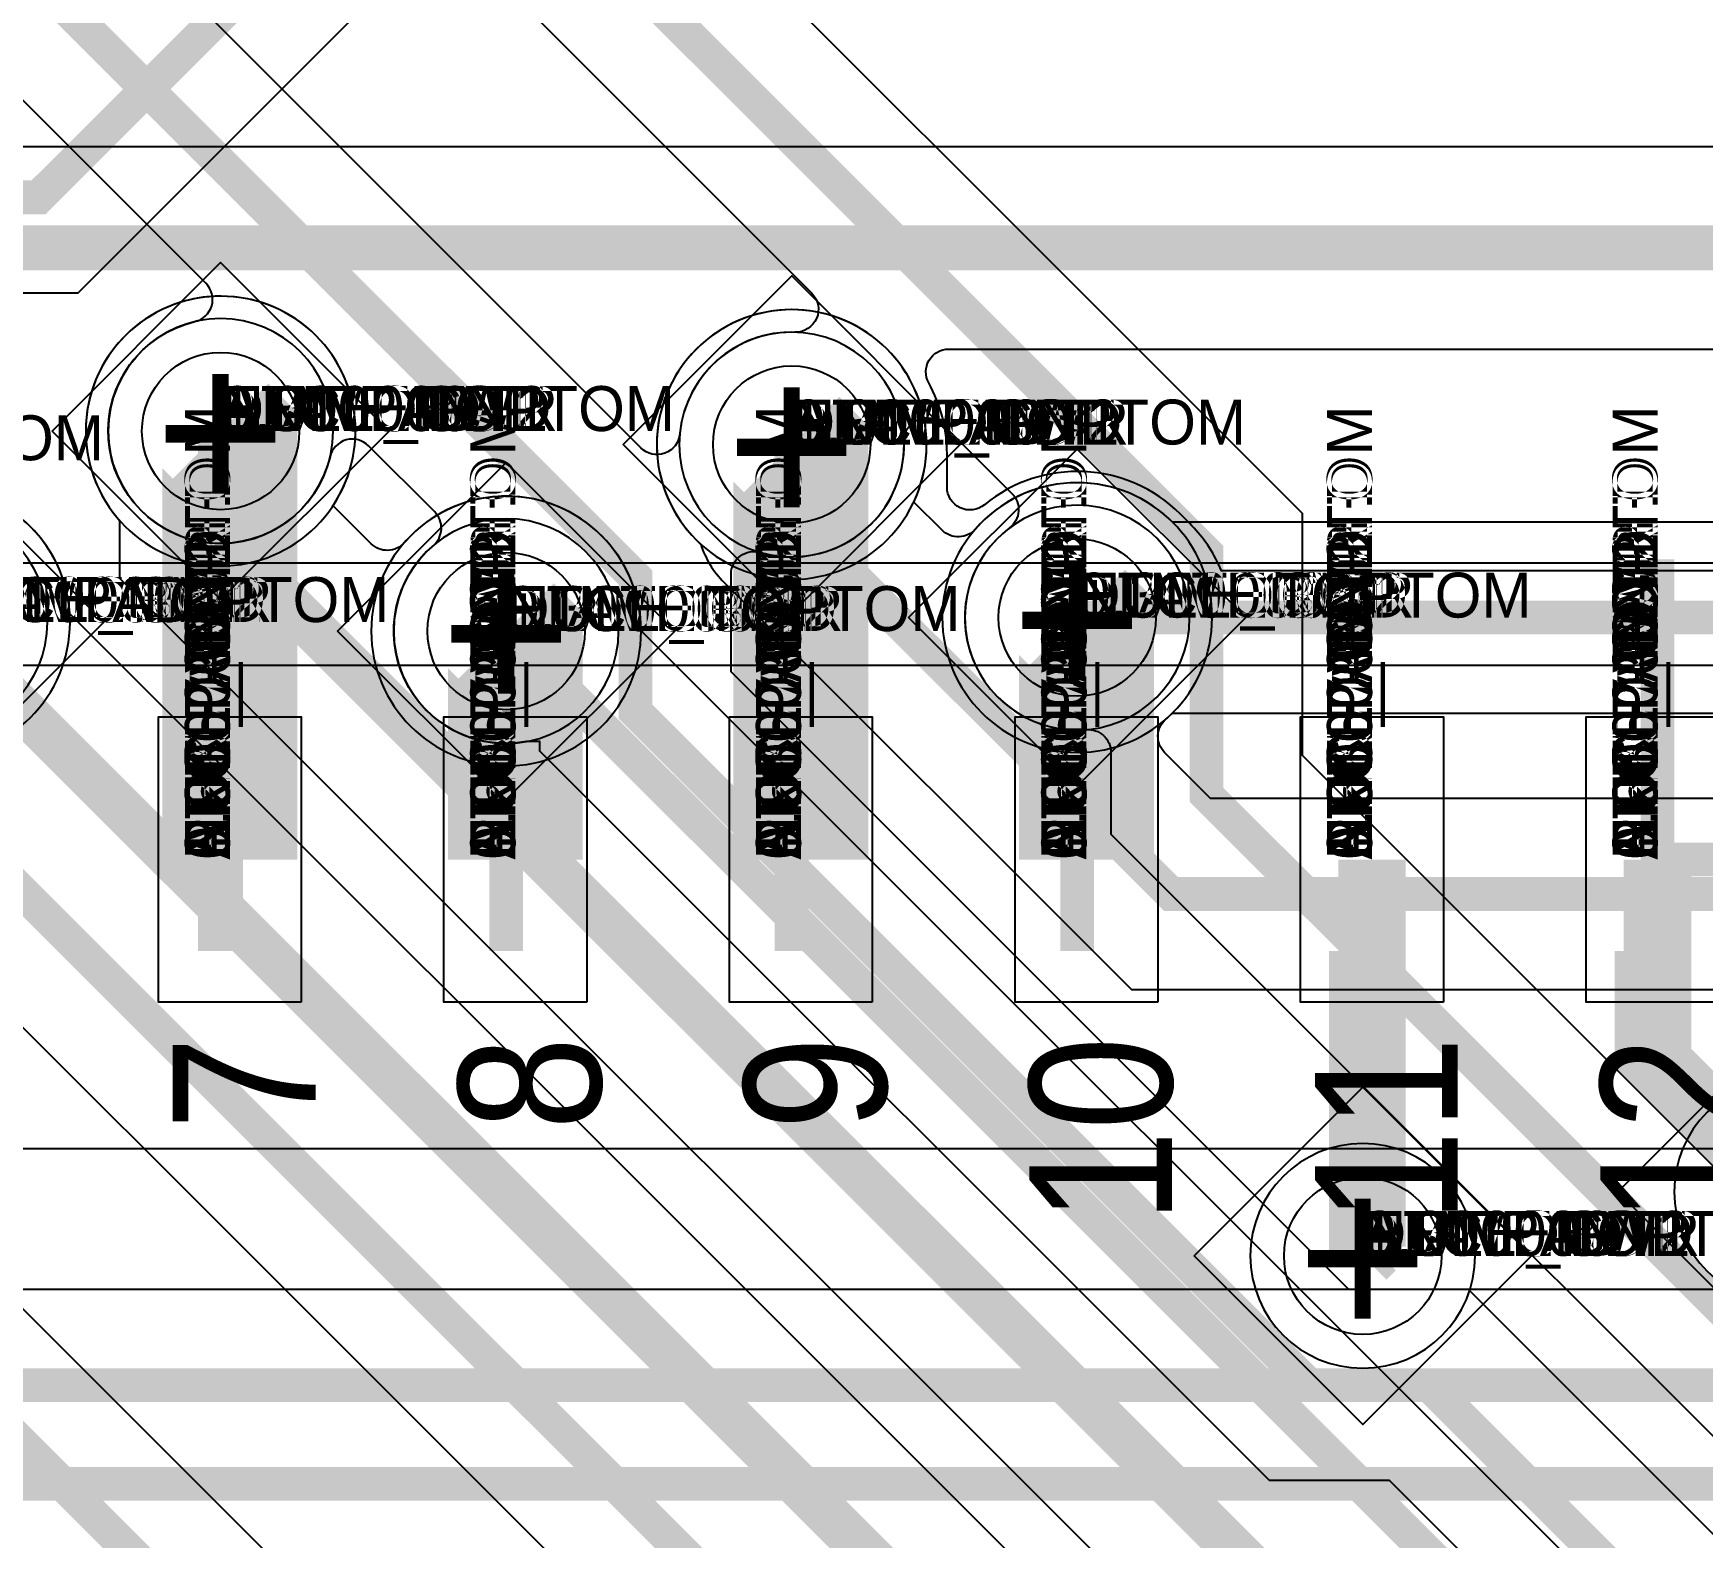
# Model space of a CAD drawing. Extents: x 0 to 323, y 0 to 320.
# Drawn here: x 38.65 to 46.08, y 56.61 to 63.3 of the extents above; entities that cross this region are included whole.
import ezdxf
from ezdxf.enums import TextEntityAlignment as Align

# ---------------------------------------------------------------- set-up
doc = ezdxf.new("R2010")
doc.units = 0
doc.header["$MEASUREMENT"] = 0
doc.layers.get('0').update_dxf_attribs({"linetype": 'CONTINUOUS'})
for name, color, linetype in [('CDN_FIGURES', 7, 'CONTINUOUS'), ('ETCH_BOTTOM', 7, 'CONTINUOUS'), ('ETCH_GND', 3, 'CONTINUOUS'), ('ETCH_INT1', 4, 'CONTINUOUS'), ('ETCH_INT2', 5, 'CONTINUOUS'), ('ETCH_PWR', 6, 'CONTINUOUS'), ('ETCH_TOP', 2, 'CONTINUOUS'), ('MANUFACTURING_NCLEGEND-1-6', 8, 'CONTINUOUS'), ('PACKAGE_GEOMETRY_ASSEMBLY_TOP', 11, 'CONTINUOUS'), ('PACKAGE_GEOMETRY_PIN_NUMBER', 9, 'CONTINUOUS')]:
    doc.layers.add(name, color=color, linetype=linetype)

# ---------------------------------------------------------------- blocks, each defined once
blk = doc.blocks.new('PAD_INFO')
for tag in ['SHAPE_TYPE', 'PAD_HEIGHT', 'PAD_LAYER', 'PAD_TYPE', 'PAD_WIDTH']:
    blk.add_attdef(tag, (0, 0), '', height=0.2)
at = {"flags": 2}
blk.add_attdef('CDN_TYPE', (0, 0), '', height=0.2, dxfattribs=at)
blk = doc.blocks.new('DRILL_INFO')
at = {"flags": 2}
blk.add_attdef('CDN_TYPE', (0, 0), '', height=0.2, dxfattribs=at)
for tag in ['FSHAPE', 'FCHAR', 'DRILL_HEIGHT', 'DIAMETER', 'PLATED', 'DRILL_WIDTH']:
    blk.add_attdef(tag, (0, 0), '', height=0.2)
blk = doc.blocks.new('VIA0700X0300')
at = {"layer": 'ETCH_BOTTOM'}
blk.add_circle((0, 0), 0.35, dxfattribs=at)
at = {"layer": 'ETCH_GND'}
blk.add_circle((0, 0), 0.35, dxfattribs=at)
at = {"layer": 'ETCH_INT1'}
blk.add_circle((0, 0), 0.35, dxfattribs=at)
at = {"layer": 'ETCH_INT2'}
blk.add_circle((0, 0), 0.35, dxfattribs=at)
at = {"layer": 'ETCH_PWR'}
blk.add_circle((0, 0), 0.35, dxfattribs=at)
at = {"layer": 'ETCH_TOP'}
blk.add_circle((0, 0), 0.35, dxfattribs=at)
ref = blk.add_blockref('PAD_INFO', (0, 0))
ref.add_attrib('PAD_LAYER', 'ETCH_TOP', (0, 0), dxfattribs={"height": 0.2})
ref.add_attrib('SHAPE_TYPE', 'NULL', (0, 0), dxfattribs={"height": 0.2})
ref.add_attrib('PAD_TYPE', 'ANTIPAD', (0, 0), dxfattribs={"height": 0.2})
ref.add_attrib('PAD_WIDTH', '0.000000', (0, 0), dxfattribs={"height": 0.2})
ref.add_attrib('PAD_HEIGHT', '0.000000', (0, 0), dxfattribs={"height": 0.2})
ref = blk.add_blockref('PAD_INFO', (0, 0))
ref.add_attrib('PAD_LAYER', 'ETCH_GND', (0, 0), dxfattribs={"height": 0.2})
ref.add_attrib('SHAPE_TYPE', 'NULL', (0, 0), dxfattribs={"height": 0.2})
ref.add_attrib('PAD_TYPE', 'ANTIPAD', (0, 0), dxfattribs={"height": 0.2})
ref.add_attrib('PAD_WIDTH', '0.000000', (0, 0), dxfattribs={"height": 0.2})
ref.add_attrib('PAD_HEIGHT', '0.000000', (0, 0), dxfattribs={"height": 0.2})
ref = blk.add_blockref('PAD_INFO', (0, 0))
ref.add_attrib('PAD_LAYER', 'ETCH_INT1', (0, 0), dxfattribs={"height": 0.2})
ref.add_attrib('SHAPE_TYPE', 'NULL', (0, 0), dxfattribs={"height": 0.2})
ref.add_attrib('PAD_TYPE', 'ANTIPAD', (0, 0), dxfattribs={"height": 0.2})
ref.add_attrib('PAD_WIDTH', '0.000000', (0, 0), dxfattribs={"height": 0.2})
ref.add_attrib('PAD_HEIGHT', '0.000000', (0, 0), dxfattribs={"height": 0.2})
ref = blk.add_blockref('PAD_INFO', (0, 0))
ref.add_attrib('PAD_LAYER', 'ETCH_INT2', (0, 0), dxfattribs={"height": 0.2})
ref.add_attrib('SHAPE_TYPE', 'NULL', (0, 0), dxfattribs={"height": 0.2})
ref.add_attrib('PAD_TYPE', 'ANTIPAD', (0, 0), dxfattribs={"height": 0.2})
ref.add_attrib('PAD_WIDTH', '0.000000', (0, 0), dxfattribs={"height": 0.2})
ref.add_attrib('PAD_HEIGHT', '0.000000', (0, 0), dxfattribs={"height": 0.2})
ref = blk.add_blockref('PAD_INFO', (0, 0))
ref.add_attrib('PAD_LAYER', 'ETCH_PWR', (0, 0), dxfattribs={"height": 0.2})
ref.add_attrib('SHAPE_TYPE', 'NULL', (0, 0), dxfattribs={"height": 0.2})
ref.add_attrib('PAD_TYPE', 'ANTIPAD', (0, 0), dxfattribs={"height": 0.2})
ref.add_attrib('PAD_WIDTH', '0.000000', (0, 0), dxfattribs={"height": 0.2})
ref.add_attrib('PAD_HEIGHT', '0.000000', (0, 0), dxfattribs={"height": 0.2})
ref = blk.add_blockref('PAD_INFO', (0, 0))
ref.add_attrib('PAD_LAYER', 'ETCH_BOTTOM', (0, 0), dxfattribs={"height": 0.2})
ref.add_attrib('SHAPE_TYPE', 'NULL', (0, 0), dxfattribs={"height": 0.2})
ref.add_attrib('PAD_TYPE', 'ANTIPAD', (0, 0), dxfattribs={"height": 0.2})
ref.add_attrib('PAD_WIDTH', '0.000000', (0, 0), dxfattribs={"height": 0.2})
ref.add_attrib('PAD_HEIGHT', '0.000000', (0, 0), dxfattribs={"height": 0.2})
ref = blk.add_blockref('PAD_INFO', (0, 0))
ref.add_attrib('PAD_LAYER', 'ETCH_TOP', (0, 0), dxfattribs={"height": 0.2})
ref.add_attrib('SHAPE_TYPE', 'NULL', (0, 0), dxfattribs={"height": 0.2})
ref.add_attrib('PAD_TYPE', 'THERMAL', (0, 0), dxfattribs={"height": 0.2})
ref.add_attrib('PAD_WIDTH', '0.000000', (0, 0), dxfattribs={"height": 0.2})
ref.add_attrib('PAD_HEIGHT', '0.000000', (0, 0), dxfattribs={"height": 0.2})
ref = blk.add_blockref('PAD_INFO', (0, 0))
ref.add_attrib('PAD_LAYER', 'ETCH_GND', (0, 0), dxfattribs={"height": 0.2})
ref.add_attrib('SHAPE_TYPE', 'NULL', (0, 0), dxfattribs={"height": 0.2})
ref.add_attrib('PAD_TYPE', 'THERMAL', (0, 0), dxfattribs={"height": 0.2})
ref.add_attrib('PAD_WIDTH', '0.000000', (0, 0), dxfattribs={"height": 0.2})
ref.add_attrib('PAD_HEIGHT', '0.000000', (0, 0), dxfattribs={"height": 0.2})
ref = blk.add_blockref('PAD_INFO', (0, 0))
ref.add_attrib('PAD_LAYER', 'ETCH_INT1', (0, 0), dxfattribs={"height": 0.2})
ref.add_attrib('SHAPE_TYPE', 'NULL', (0, 0), dxfattribs={"height": 0.2})
ref.add_attrib('PAD_TYPE', 'THERMAL', (0, 0), dxfattribs={"height": 0.2})
ref.add_attrib('PAD_WIDTH', '0.000000', (0, 0), dxfattribs={"height": 0.2})
ref.add_attrib('PAD_HEIGHT', '0.000000', (0, 0), dxfattribs={"height": 0.2})
ref = blk.add_blockref('PAD_INFO', (0, 0))
ref.add_attrib('PAD_LAYER', 'ETCH_INT2', (0, 0), dxfattribs={"height": 0.2})
ref.add_attrib('SHAPE_TYPE', 'NULL', (0, 0), dxfattribs={"height": 0.2})
ref.add_attrib('PAD_TYPE', 'THERMAL', (0, 0), dxfattribs={"height": 0.2})
ref.add_attrib('PAD_WIDTH', '0.000000', (0, 0), dxfattribs={"height": 0.2})
ref.add_attrib('PAD_HEIGHT', '0.000000', (0, 0), dxfattribs={"height": 0.2})
ref = blk.add_blockref('PAD_INFO', (0, 0))
ref.add_attrib('PAD_LAYER', 'ETCH_PWR', (0, 0), dxfattribs={"height": 0.2})
ref.add_attrib('SHAPE_TYPE', 'NULL', (0, 0), dxfattribs={"height": 0.2})
ref.add_attrib('PAD_TYPE', 'THERMAL', (0, 0), dxfattribs={"height": 0.2})
ref.add_attrib('PAD_WIDTH', '0.000000', (0, 0), dxfattribs={"height": 0.2})
ref.add_attrib('PAD_HEIGHT', '0.000000', (0, 0), dxfattribs={"height": 0.2})
ref = blk.add_blockref('PAD_INFO', (0, 0))
ref.add_attrib('PAD_LAYER', 'ETCH_BOTTOM', (0, 0), dxfattribs={"height": 0.2})
ref.add_attrib('SHAPE_TYPE', 'NULL', (0, 0), dxfattribs={"height": 0.2})
ref.add_attrib('PAD_TYPE', 'THERMAL', (0, 0), dxfattribs={"height": 0.2})
ref.add_attrib('PAD_WIDTH', '0.000000', (0, 0), dxfattribs={"height": 0.2})
ref.add_attrib('PAD_HEIGHT', '0.000000', (0, 0), dxfattribs={"height": 0.2})
ref = blk.add_blockref('PAD_INFO', (0, 0))
ref.add_attrib('PAD_LAYER', 'ETCH_TOP', (0, 0), dxfattribs={"height": 0.2})
ref.add_attrib('SHAPE_TYPE', 'CIRCLE', (0, 0), dxfattribs={"height": 0.2})
ref.add_attrib('PAD_TYPE', 'REGULAR', (0, 0), dxfattribs={"height": 0.2})
ref.add_attrib('PAD_WIDTH', '0.700000', (0, 0), dxfattribs={"height": 0.2})
ref.add_attrib('PAD_HEIGHT', '0.700000', (0, 0), dxfattribs={"height": 0.2})
ref = blk.add_blockref('PAD_INFO', (0, 0))
ref.add_attrib('PAD_LAYER', 'ETCH_GND', (0, 0), dxfattribs={"height": 0.2})
ref.add_attrib('SHAPE_TYPE', 'CIRCLE', (0, 0), dxfattribs={"height": 0.2})
ref.add_attrib('PAD_TYPE', 'REGULAR', (0, 0), dxfattribs={"height": 0.2})
ref.add_attrib('PAD_WIDTH', '0.700000', (0, 0), dxfattribs={"height": 0.2})
ref.add_attrib('PAD_HEIGHT', '0.700000', (0, 0), dxfattribs={"height": 0.2})
ref = blk.add_blockref('PAD_INFO', (0, 0))
ref.add_attrib('PAD_LAYER', 'ETCH_INT1', (0, 0), dxfattribs={"height": 0.2})
ref.add_attrib('SHAPE_TYPE', 'CIRCLE', (0, 0), dxfattribs={"height": 0.2})
ref.add_attrib('PAD_TYPE', 'REGULAR', (0, 0), dxfattribs={"height": 0.2})
ref.add_attrib('PAD_WIDTH', '0.700000', (0, 0), dxfattribs={"height": 0.2})
ref.add_attrib('PAD_HEIGHT', '0.700000', (0, 0), dxfattribs={"height": 0.2})
ref = blk.add_blockref('PAD_INFO', (0, 0))
ref.add_attrib('PAD_LAYER', 'ETCH_INT2', (0, 0), dxfattribs={"height": 0.2})
ref.add_attrib('SHAPE_TYPE', 'CIRCLE', (0, 0), dxfattribs={"height": 0.2})
ref.add_attrib('PAD_TYPE', 'REGULAR', (0, 0), dxfattribs={"height": 0.2})
ref.add_attrib('PAD_WIDTH', '0.700000', (0, 0), dxfattribs={"height": 0.2})
ref.add_attrib('PAD_HEIGHT', '0.700000', (0, 0), dxfattribs={"height": 0.2})
ref = blk.add_blockref('PAD_INFO', (0, 0))
ref.add_attrib('PAD_LAYER', 'ETCH_PWR', (0, 0), dxfattribs={"height": 0.2})
ref.add_attrib('SHAPE_TYPE', 'CIRCLE', (0, 0), dxfattribs={"height": 0.2})
ref.add_attrib('PAD_TYPE', 'REGULAR', (0, 0), dxfattribs={"height": 0.2})
ref.add_attrib('PAD_WIDTH', '0.700000', (0, 0), dxfattribs={"height": 0.2})
ref.add_attrib('PAD_HEIGHT', '0.700000', (0, 0), dxfattribs={"height": 0.2})
ref = blk.add_blockref('PAD_INFO', (0, 0))
ref.add_attrib('PAD_LAYER', 'ETCH_BOTTOM', (0, 0), dxfattribs={"height": 0.2})
ref.add_attrib('SHAPE_TYPE', 'CIRCLE', (0, 0), dxfattribs={"height": 0.2})
ref.add_attrib('PAD_TYPE', 'REGULAR', (0, 0), dxfattribs={"height": 0.2})
ref.add_attrib('PAD_WIDTH', '0.700000', (0, 0), dxfattribs={"height": 0.2})
ref.add_attrib('PAD_HEIGHT', '0.700000', (0, 0), dxfattribs={"height": 0.2})
ref = blk.add_blockref('DRILL_INFO', (0, 0))
ref.add_attrib('DIAMETER', '0.300000', (0, 0), dxfattribs={"height": 0.2})
ref.add_attrib('PLATED', 'PLATED', (0, 0), dxfattribs={"height": 0.2})
ref.add_attrib('FSHAPE', 'DIAMOND', (0, 0), dxfattribs={"height": 0.2})
ref.add_attrib('FCHAR', '+', (0, 0), dxfattribs={"height": 0.2})
ref.add_attrib('DRILL_WIDTH', '1.500000', (0, 0), dxfattribs={"height": 0.2})
ref.add_attrib('DRILL_HEIGHT', '1.500000', (0, 0), dxfattribs={"height": 0.2})
for tag in ['CDN_TYPE', 'PIN']:
    blk.add_attdef(tag, (0, 0), '', height=0.2)
at = {"flags": 2}
for tag in ['PSTKNAME', 'BBV']:
    blk.add_attdef(tag, (0, 0), '', height=0.2, dxfattribs=at)
blk = doc.blocks.new('FIGURE_DIAMOND')
at = {"layer": 'CDN_FIGURES'}
blk.add_lwpolyline([(-0.5, 0), (0, 0.5), (0.5, 0), (0, -0.5)], close=True, dxfattribs=at)
blk = doc.blocks.new('SMD50_25')
at = {"layer": 'ETCH_TOP'}
blk.add_lwpolyline([(-0.635, -0.3175), (-0.635, 0.3175), (0.635, 0.3175), (0.635, -0.3175)], close=True, dxfattribs=at)
ref = blk.add_blockref('PAD_INFO', (0, 0))
ref.add_attrib('PAD_LAYER', 'ETCH_TOP', (0, 0), dxfattribs={"height": 0.2})
ref.add_attrib('SHAPE_TYPE', 'NULL', (0, 0), dxfattribs={"height": 0.2})
ref.add_attrib('PAD_TYPE', 'ANTIPAD', (0, 0), dxfattribs={"height": 0.2})
ref.add_attrib('PAD_WIDTH', '0.000000', (0, 0), dxfattribs={"height": 0.2})
ref.add_attrib('PAD_HEIGHT', '0.000000', (0, 0), dxfattribs={"height": 0.2})
ref = blk.add_blockref('PAD_INFO', (0, 0))
ref.add_attrib('PAD_LAYER', 'ETCH_GND', (0, 0), dxfattribs={"height": 0.2})
ref.add_attrib('SHAPE_TYPE', 'NULL', (0, 0), dxfattribs={"height": 0.2})
ref.add_attrib('PAD_TYPE', 'ANTIPAD', (0, 0), dxfattribs={"height": 0.2})
ref.add_attrib('PAD_WIDTH', '0.000000', (0, 0), dxfattribs={"height": 0.2})
ref.add_attrib('PAD_HEIGHT', '0.000000', (0, 0), dxfattribs={"height": 0.2})
ref = blk.add_blockref('PAD_INFO', (0, 0))
ref.add_attrib('PAD_LAYER', 'ETCH_INT1', (0, 0), dxfattribs={"height": 0.2})
ref.add_attrib('SHAPE_TYPE', 'NULL', (0, 0), dxfattribs={"height": 0.2})
ref.add_attrib('PAD_TYPE', 'ANTIPAD', (0, 0), dxfattribs={"height": 0.2})
ref.add_attrib('PAD_WIDTH', '0.000000', (0, 0), dxfattribs={"height": 0.2})
ref.add_attrib('PAD_HEIGHT', '0.000000', (0, 0), dxfattribs={"height": 0.2})
ref = blk.add_blockref('PAD_INFO', (0, 0))
ref.add_attrib('PAD_LAYER', 'ETCH_INT2', (0, 0), dxfattribs={"height": 0.2})
ref.add_attrib('SHAPE_TYPE', 'NULL', (0, 0), dxfattribs={"height": 0.2})
ref.add_attrib('PAD_TYPE', 'ANTIPAD', (0, 0), dxfattribs={"height": 0.2})
ref.add_attrib('PAD_WIDTH', '0.000000', (0, 0), dxfattribs={"height": 0.2})
ref.add_attrib('PAD_HEIGHT', '0.000000', (0, 0), dxfattribs={"height": 0.2})
ref = blk.add_blockref('PAD_INFO', (0, 0))
ref.add_attrib('PAD_LAYER', 'ETCH_PWR', (0, 0), dxfattribs={"height": 0.2})
ref.add_attrib('SHAPE_TYPE', 'NULL', (0, 0), dxfattribs={"height": 0.2})
ref.add_attrib('PAD_TYPE', 'ANTIPAD', (0, 0), dxfattribs={"height": 0.2})
ref.add_attrib('PAD_WIDTH', '0.000000', (0, 0), dxfattribs={"height": 0.2})
ref.add_attrib('PAD_HEIGHT', '0.000000', (0, 0), dxfattribs={"height": 0.2})
ref = blk.add_blockref('PAD_INFO', (0, 0))
ref.add_attrib('PAD_LAYER', 'ETCH_BOTTOM', (0, 0), dxfattribs={"height": 0.2})
ref.add_attrib('SHAPE_TYPE', 'NULL', (0, 0), dxfattribs={"height": 0.2})
ref.add_attrib('PAD_TYPE', 'ANTIPAD', (0, 0), dxfattribs={"height": 0.2})
ref.add_attrib('PAD_WIDTH', '0.000000', (0, 0), dxfattribs={"height": 0.2})
ref.add_attrib('PAD_HEIGHT', '0.000000', (0, 0), dxfattribs={"height": 0.2})
ref = blk.add_blockref('PAD_INFO', (0, 0))
ref.add_attrib('PAD_LAYER', 'ETCH_TOP', (0, 0), dxfattribs={"height": 0.2})
ref.add_attrib('SHAPE_TYPE', 'NULL', (0, 0), dxfattribs={"height": 0.2})
ref.add_attrib('PAD_TYPE', 'THERMAL', (0, 0), dxfattribs={"height": 0.2})
ref.add_attrib('PAD_WIDTH', '0.000000', (0, 0), dxfattribs={"height": 0.2})
ref.add_attrib('PAD_HEIGHT', '0.000000', (0, 0), dxfattribs={"height": 0.2})
ref = blk.add_blockref('PAD_INFO', (0, 0))
ref.add_attrib('PAD_LAYER', 'ETCH_GND', (0, 0), dxfattribs={"height": 0.2})
ref.add_attrib('SHAPE_TYPE', 'NULL', (0, 0), dxfattribs={"height": 0.2})
ref.add_attrib('PAD_TYPE', 'THERMAL', (0, 0), dxfattribs={"height": 0.2})
ref.add_attrib('PAD_WIDTH', '0.000000', (0, 0), dxfattribs={"height": 0.2})
ref.add_attrib('PAD_HEIGHT', '0.000000', (0, 0), dxfattribs={"height": 0.2})
ref = blk.add_blockref('PAD_INFO', (0, 0))
ref.add_attrib('PAD_LAYER', 'ETCH_INT1', (0, 0), dxfattribs={"height": 0.2})
ref.add_attrib('SHAPE_TYPE', 'NULL', (0, 0), dxfattribs={"height": 0.2})
ref.add_attrib('PAD_TYPE', 'THERMAL', (0, 0), dxfattribs={"height": 0.2})
ref.add_attrib('PAD_WIDTH', '0.000000', (0, 0), dxfattribs={"height": 0.2})
ref.add_attrib('PAD_HEIGHT', '0.000000', (0, 0), dxfattribs={"height": 0.2})
ref = blk.add_blockref('PAD_INFO', (0, 0))
ref.add_attrib('PAD_LAYER', 'ETCH_INT2', (0, 0), dxfattribs={"height": 0.2})
ref.add_attrib('SHAPE_TYPE', 'NULL', (0, 0), dxfattribs={"height": 0.2})
ref.add_attrib('PAD_TYPE', 'THERMAL', (0, 0), dxfattribs={"height": 0.2})
ref.add_attrib('PAD_WIDTH', '0.000000', (0, 0), dxfattribs={"height": 0.2})
ref.add_attrib('PAD_HEIGHT', '0.000000', (0, 0), dxfattribs={"height": 0.2})
ref = blk.add_blockref('PAD_INFO', (0, 0))
ref.add_attrib('PAD_LAYER', 'ETCH_PWR', (0, 0), dxfattribs={"height": 0.2})
ref.add_attrib('SHAPE_TYPE', 'NULL', (0, 0), dxfattribs={"height": 0.2})
ref.add_attrib('PAD_TYPE', 'THERMAL', (0, 0), dxfattribs={"height": 0.2})
ref.add_attrib('PAD_WIDTH', '0.000000', (0, 0), dxfattribs={"height": 0.2})
ref.add_attrib('PAD_HEIGHT', '0.000000', (0, 0), dxfattribs={"height": 0.2})
ref = blk.add_blockref('PAD_INFO', (0, 0))
ref.add_attrib('PAD_LAYER', 'ETCH_BOTTOM', (0, 0), dxfattribs={"height": 0.2})
ref.add_attrib('SHAPE_TYPE', 'NULL', (0, 0), dxfattribs={"height": 0.2})
ref.add_attrib('PAD_TYPE', 'THERMAL', (0, 0), dxfattribs={"height": 0.2})
ref.add_attrib('PAD_WIDTH', '0.000000', (0, 0), dxfattribs={"height": 0.2})
ref.add_attrib('PAD_HEIGHT', '0.000000', (0, 0), dxfattribs={"height": 0.2})
ref = blk.add_blockref('PAD_INFO', (0, 0))
ref.add_attrib('PAD_LAYER', 'ETCH_TOP', (0, 0), dxfattribs={"height": 0.2})
ref.add_attrib('SHAPE_TYPE', 'RECTANGLE', (0, 0), dxfattribs={"height": 0.2})
ref.add_attrib('PAD_TYPE', 'REGULAR', (0, 0), dxfattribs={"height": 0.2})
ref.add_attrib('PAD_WIDTH', '1.270000', (0, 0), dxfattribs={"height": 0.2})
ref.add_attrib('PAD_HEIGHT', '0.635000', (0, 0), dxfattribs={"height": 0.2})
ref = blk.add_blockref('PAD_INFO', (0, 0))
ref.add_attrib('PAD_LAYER', 'ETCH_GND', (0, 0), dxfattribs={"height": 0.2})
ref.add_attrib('SHAPE_TYPE', 'NULL', (0, 0), dxfattribs={"height": 0.2})
ref.add_attrib('PAD_TYPE', 'REGULAR', (0, 0), dxfattribs={"height": 0.2})
ref.add_attrib('PAD_WIDTH', '0.000000', (0, 0), dxfattribs={"height": 0.2})
ref.add_attrib('PAD_HEIGHT', '0.000000', (0, 0), dxfattribs={"height": 0.2})
ref = blk.add_blockref('PAD_INFO', (0, 0))
ref.add_attrib('PAD_LAYER', 'ETCH_INT1', (0, 0), dxfattribs={"height": 0.2})
ref.add_attrib('SHAPE_TYPE', 'NULL', (0, 0), dxfattribs={"height": 0.2})
ref.add_attrib('PAD_TYPE', 'REGULAR', (0, 0), dxfattribs={"height": 0.2})
ref.add_attrib('PAD_WIDTH', '0.000000', (0, 0), dxfattribs={"height": 0.2})
ref.add_attrib('PAD_HEIGHT', '0.000000', (0, 0), dxfattribs={"height": 0.2})
ref = blk.add_blockref('PAD_INFO', (0, 0))
ref.add_attrib('PAD_LAYER', 'ETCH_INT2', (0, 0), dxfattribs={"height": 0.2})
ref.add_attrib('SHAPE_TYPE', 'NULL', (0, 0), dxfattribs={"height": 0.2})
ref.add_attrib('PAD_TYPE', 'REGULAR', (0, 0), dxfattribs={"height": 0.2})
ref.add_attrib('PAD_WIDTH', '0.000000', (0, 0), dxfattribs={"height": 0.2})
ref.add_attrib('PAD_HEIGHT', '0.000000', (0, 0), dxfattribs={"height": 0.2})
ref = blk.add_blockref('PAD_INFO', (0, 0))
ref.add_attrib('PAD_LAYER', 'ETCH_PWR', (0, 0), dxfattribs={"height": 0.2})
ref.add_attrib('SHAPE_TYPE', 'NULL', (0, 0), dxfattribs={"height": 0.2})
ref.add_attrib('PAD_TYPE', 'REGULAR', (0, 0), dxfattribs={"height": 0.2})
ref.add_attrib('PAD_WIDTH', '0.000000', (0, 0), dxfattribs={"height": 0.2})
ref.add_attrib('PAD_HEIGHT', '0.000000', (0, 0), dxfattribs={"height": 0.2})
ref = blk.add_blockref('PAD_INFO', (0, 0))
ref.add_attrib('PAD_LAYER', 'ETCH_BOTTOM', (0, 0), dxfattribs={"height": 0.2})
ref.add_attrib('SHAPE_TYPE', 'NULL', (0, 0), dxfattribs={"height": 0.2})
ref.add_attrib('PAD_TYPE', 'REGULAR', (0, 0), dxfattribs={"height": 0.2})
ref.add_attrib('PAD_WIDTH', '0.000000', (0, 0), dxfattribs={"height": 0.2})
ref.add_attrib('PAD_HEIGHT', '0.000000', (0, 0), dxfattribs={"height": 0.2})
ref = blk.add_blockref('DRILL_INFO', (0, 0))
ref.add_attrib('DIAMETER', '0.000000', (0, 0), dxfattribs={"height": 0.2})
ref.add_attrib('PLATED', 'NON_PLATED', (0, 0), dxfattribs={"height": 0.2})
ref.add_attrib('FSHAPE', 'NULL', (0, 0), dxfattribs={"height": 0.2})
ref.add_attrib('DRILL_WIDTH', '0.000000', (0, 0), dxfattribs={"height": 0.2})
ref.add_attrib('DRILL_HEIGHT', '0.000000', (0, 0), dxfattribs={"height": 0.2})
for tag in ['CDN_TYPE', 'PIN']:
    blk.add_attdef(tag, (0, 0), '', height=0.2)
at = {"flags": 2}
for tag in ['PSTKNAME', 'BBV']:
    blk.add_attdef(tag, (0, 0), '', height=0.2, dxfattribs=at)
blk = doc.blocks.new('SOIC24W')
at = {"layer": 'PACKAGE_GEOMETRY_ASSEMBLY_TOP'}
blk.add_lwpolyline([(-3.8354, -7.62), (-3.8354, 7.62), (3.7846, 7.62), (3.7846, -7.62)], close=True, dxfattribs=at)
blk.add_lwpolyline([(-3.3782, 7.62), (-3.3782, -7.62)], dxfattribs=at)
at = {"layer": 'ETCH_TOP'}
ref = blk.add_blockref('SMD50_25', (-4.699, 6.985), dxfattribs=at)
ref.add_attrib('CDN_TYPE', 'PIN', (0, 0), dxfattribs={"height": 0.2})
ref.add_attrib('PIN', '1', (0, 0), dxfattribs={"height": 0.2})
ref = blk.add_blockref('SMD50_25', (-4.699, 5.715), dxfattribs=at)
ref.add_attrib('CDN_TYPE', 'PIN', (0, 0), dxfattribs={"height": 0.2})
ref.add_attrib('PIN', '2', (0, 0), dxfattribs={"height": 0.2})
ref = blk.add_blockref('SMD50_25', (-4.699, 4.445), dxfattribs=at)
ref.add_attrib('CDN_TYPE', 'PIN', (0, 0), dxfattribs={"height": 0.2})
ref.add_attrib('PIN', '3', (0, 0), dxfattribs={"height": 0.2})
ref = blk.add_blockref('SMD50_25', (-4.699, 3.175), dxfattribs=at)
ref.add_attrib('CDN_TYPE', 'PIN', (0, 0), dxfattribs={"height": 0.2})
ref.add_attrib('PIN', '4', (0, 0), dxfattribs={"height": 0.2})
ref = blk.add_blockref('SMD50_25', (-4.699, 1.905), dxfattribs=at)
ref.add_attrib('CDN_TYPE', 'PIN', (0, 0), dxfattribs={"height": 0.2})
ref.add_attrib('PIN', '5', (0, 0), dxfattribs={"height": 0.2})
ref = blk.add_blockref('SMD50_25', (-4.699, 0.635), dxfattribs=at)
ref.add_attrib('CDN_TYPE', 'PIN', (0, 0), dxfattribs={"height": 0.2})
ref.add_attrib('PIN', '6', (0, 0), dxfattribs={"height": 0.2})
ref = blk.add_blockref('SMD50_25', (-4.699, -6.985), dxfattribs=at)
ref.add_attrib('CDN_TYPE', 'PIN', (0, 0), dxfattribs={"height": 0.2})
ref.add_attrib('PIN', '12', (0, 0), dxfattribs={"height": 0.2})
ref = blk.add_blockref('SMD50_25', (-4.699, -4.445), dxfattribs=at)
ref.add_attrib('CDN_TYPE', 'PIN', (0, 0), dxfattribs={"height": 0.2})
ref.add_attrib('PIN', '10', (0, 0), dxfattribs={"height": 0.2})
ref = blk.add_blockref('SMD50_25', (-4.699, -3.175), dxfattribs=at)
ref.add_attrib('CDN_TYPE', 'PIN', (0, 0), dxfattribs={"height": 0.2})
ref.add_attrib('PIN', '9', (0, 0), dxfattribs={"height": 0.2})
ref = blk.add_blockref('SMD50_25', (-4.699, -1.905), dxfattribs=at)
ref.add_attrib('CDN_TYPE', 'PIN', (0, 0), dxfattribs={"height": 0.2})
ref.add_attrib('PIN', '8', (0, 0), dxfattribs={"height": 0.2})
ref = blk.add_blockref('SMD50_25', (-4.699, -5.715), dxfattribs=at)
ref.add_attrib('CDN_TYPE', 'PIN', (0, 0), dxfattribs={"height": 0.2})
ref.add_attrib('PIN', '11', (0, 0), dxfattribs={"height": 0.2})
ref = blk.add_blockref('SMD50_25', (-4.699, -0.635), dxfattribs=at)
ref.add_attrib('CDN_TYPE', 'PIN', (0, 0), dxfattribs={"height": 0.2})
ref.add_attrib('PIN', '7', (0, 0), dxfattribs={"height": 0.2})
at = {"flags": 2}
for tag in ['SYMBOL_TYPE', 'CDN_TYPE', 'REFDES']:
    blk.add_attdef(tag, (0, 0), '', height=0.2, dxfattribs=at)

msp = doc.modelspace()

# ---------------------------------------------------------------- linework, layer by layer
at = {"layer": 'ETCH_BOTTOM'}
for points, format in [([(34.4179, 62.1499), (38.8511, 62.1499), (44.0901, 67.3889), (44.141, 67.3889), (44.1556, 67.3753, 2.301014), (44.1556, 68.2527), (44.141, 68.2391), (43.7379, 68.2391), (42.2282, 66.7294, -0.668179), (42.0551, 66.8011), (42.0551, 67.2164), (42.7501, 67.9114), (42.7501, 68.5089), (43.7201, 69.4789), (43.7201, 70.018), (43.7337, 70.0326, 0.008671), (43.7477, 70.048, -0.4344), (43.8958, 70.0531), (45.4459, 68.503), (45.4459, 67.4507), (46.0317, 66.8649), (46.2795, 66.8649), (51.8412, 61.3032, -0.668179)], "xyb"), ([(44.565, 67.814, 0.15, 0.15, 0), (43.914, 67.814, 0.15, 0.15, 0), (38.675, 62.575, 0.15, 0.15, 0), (34.2418, 62.575, 0.15, 0.15, 0), (33.6418, 61.975, 0.15, 0.15, 0), (32.1118, 61.975, 0.15, 0.15, 0), (28.7, 58.5632, 0.15, 0.15, 0), (28.7, 49.5368, 0.15, 0.15, 0), (19.9632, 40.8, 0.15, 0.15, 0), (14.5, 40.8, 0.15, 0.15, 0)], "xyseb"), ([(55.1671, 51.7251), (50.2761, 51.7251), (41.3554, 60.6458), (41.3547, 60.6657, 0.680851), (40.3023, 61.0389, -0.434592), (40.1541, 61.0338), (39.9858, 61.2021), (40.0052, 61.2358, 1.912655), (39.0232, 61.1518), (39.0349, 61.1377), (39.0349, 60.88), (49.415, 50.4999), (52.2502, 50.4999, -0.434609)], "xyb"), ([(51.7695, 61.1301), (43.719, 61.1301), (43.7044, 61.1437, 0.424409), (42.8423, 61.099, -0.434813), (42.6941, 61.0938), (42.5689, 61.2191), (42.5814, 61.2502, 1.912414), (41.6202, 61.032, 0.119338), (41.7244, 60.8612), (43.5357, 59.0499), (51.4989, 59.0499), (51.5256, 59.0232, -0.668179), (51.4539, 58.8501), (51.0499, 58.8501), (51.0499, 54.7999), (53.7959, 54.7999)], "xyb"), ([(53.5499, 48.0001), (51.5364, 48.0001), (38.8142, 60.7223), (38.8125, 60.7405, 0.659748), (37.7623, 61.079, -0.434813), (37.6141, 61.0738), (37.5039, 61.1841), (37.5139, 61.2139, 1.931227), (36.575, 60.9326, 0.067805), (36.6444, 60.8412), (51.1124, 46.3732, -0.668179), (51.0407, 46.2001), (50.7499, 46.2001), (50.7499, 45.7279, -0.668179), (50.5768, 45.6562), (36.1001, 60.1329), (36.1001, 60.251), (36.1137, 60.2656, 2.301014), (35.2363, 60.2656), (35.2499, 60.251), (35.2499, 59.7807), (50.7499, 44.2807)], "xyb"), ([(78.5, 47.45, 0.2, 0.2, 0), (71.55, 47.45, 0.2, 0.2, 0), (71.0253, 47.9747, 0.2, 0.2, 0), (59.2446, 47.9747, 0.2, 0.2, 0), (56.2693, 50.95, 0.2, 0.2, 0), (49.6014, 50.95, 0.2, 0.2, 0), (39.485, 61.0664, 0.2, 0.2, 0), (39.485, 61.535, 0.2, 0.2, 0)], "xyseb"), ([(82, 51.75, 0.15, 0.15, 0), (80.0986, 51.75, 0.15, 0.15, 0), (79.1276, 50.779, 0.15, 0.15, 0), (57.3834, 50.779, 0.15, 0.15, 0), (56.5624, 51.6, 0.15, 0.15, 0), (56.1382, 51.6, 0.15, 0.15, 0), (54.221, 53.5172, 0.15, 0.15, 0), (54.221, 57.4972, 0.15, 0.15, 0), (53.2932, 58.425, 0.15, 0.15, 0), (52.725, 58.425, 0.15, 0.15, 0), (51.675, 59.475, 0.15, 0.15, 0), (43.7118, 59.475, 0.15, 0.15, 0), (42.025, 61.1618, 0.15, 0.15, 0), (42.025, 61.475, 0.15, 0.15, 0)], "xyseb"), ([(36.945, 61.405, 0.15, 0.15, 0), (36.945, 61.1418, 0.15, 0.15, 0), (52.3118, 45.775, 0.15, 0.15, 0), (58.4432, 45.775, 0.15, 0.15, 0), (59.7932, 47.125, 0.15, 0.15, 0), (70.9203, 47.125, 0.15, 0.15, 0), (71.2703, 46.775, 0.15, 0.15, 0), (76, 46.775, 0.15, 0.15, 0), (77, 45.775, 0.15, 0.15, 0), (79.6617, 45.775, 0.15, 0.15, 0), (80.0617, 45.375, 0.15, 0.15, 0), (80.5383, 45.375, 0.15, 0.15, 0), (80.6133, 45.45, 0.15, 0.15, 0), (82.05, 45.45, 0.15, 0.15, 0)], "xyseb"), ([(79.1, 44.95, 0.15, 0.15, 0), (78.725, 45.325, 0.15, 0.15, 0), (76.1, 45.325, 0.15, 0.15, 0), (74.95, 46.475, 0.15, 0.15, 0), (71.146, 46.475, 0.15, 0.15, 0), (70.796, 46.825, 0.15, 0.15, 0), (61.4568, 46.825, 0.15, 0.15, 0), (58.6568, 44.025, 0.15, 0.15, 0), (56.7568, 44.025, 0.15, 0.15, 0), (56.5818, 44.2, 0.15, 0.15, 0), (51.4318, 44.2, 0.15, 0.15, 0), (35.675, 59.9568, 0.15, 0.15, 0), (35.675, 60.675, 0.15, 0.15, 0)], "xyseb"), ([(80.3, 45.95, 0.2, 0.2, 0), (79.4, 46.85, 0.2, 0.2, 0), (78.2514, 46.85, 0.2, 0.2, 0), (78.0014, 47.1, 0.2, 0.2, 0), (71.405, 47.1, 0.2, 0.2, 0), (70.955, 47.55, 0.2, 0.2, 0), (51.35, 47.55, 0.2, 0.2, 0), (38.215, 60.685, 0.2, 0.2, 0)], "xyseb"), ([(43.295, 60.705, 0.15, 0.15, 0), (52.6163, 60.705, 0.15, 0.15, 0), (53.7922, 59.529, 0.15, 0.15, 0), (54.5682, 58.753, 0.15, 0.15, 0), (54.5682, 53.5943, 0.15, 0.15, 0), (56.2625, 51.9, 0.15, 0.15, 0), (56.6867, 51.9, 0.15, 0.15, 0), (57.5077, 51.079, 0.15, 0.15, 0), (79.0033, 51.079, 0.15, 0.15, 0), (80.2493, 52.325, 0.15, 0.15, 0), (84.925, 52.325, 0.15, 0.15, 0), (86.3, 50.95, 0.15, 0.15, 0)], "xyseb"), ([(40.755, 60.645, 0.15, 0.15, 0), (50.1, 51.3, 0.15, 0.15, 0), (56.379, 51.3, 0.15, 0.15, 0), (59.0542, 48.6248, 0.15, 0.15, 0), (79.6752, 48.6248, 0.15, 0.15, 0), (80.35, 47.95, 0.15, 0.15, 0)], "xyseb")]:
    msp.add_lwpolyline(points, format=format, dxfattribs=at)
msp.add_lwpolyline([(52.9581, 59.0251, -0.62611), (52.7857, 58.9654), (51.8511, 59.9001), (43.8879, 59.9001), (43.6838, 60.1041, -0.434813), (43.689, 60.2523, 0.008671), (43.7044, 60.2663), (43.719, 60.2799), (52.4402, 60.2799), (53.1652, 59.5549, -0.434592), (53.1601, 59.4067, 0.186102), (52.9581, 59.0251)], format="xyb", close=True, dxfattribs=at)
at = {"layer": 'ETCH_GND'}
for points in [[(39.9851, 61.535, 1), (38.9849, 61.535, 1)], [(42.5251, 61.475, 1), (41.5249, 61.475, 1)], [(38.7151, 60.685, 1), (37.7149, 60.685, 1)], [(43.7951, 60.705, 1), (42.7949, 60.705, 1)], [(41.2551, 60.645, 1), (40.2549, 60.645, 1)]]:
    msp.add_lwpolyline(points, format="xyb", close=True, dxfattribs=at)
at = {"layer": 'ETCH_INT1'}
for points in [[(40.0851, 61.535, 1), (38.8849, 61.535, 1)], [(42.6251, 61.475, 1), (41.4249, 61.475, 1)], [(38.8151, 60.685, 1), (37.6149, 60.685, 1)], [(43.8951, 60.705, 1), (42.6949, 60.705, 1)], [(41.3551, 60.645, 1), (40.1549, 60.645, 1)]]:
    msp.add_lwpolyline(points, format="xyb", close=True, dxfattribs=at)
at = {"layer": 'ETCH_INT2'}
for points, format in [([(23.4, 92.7, 0.15, 0.15, 0), (23.4, 84.1633, 0.15, 0.15, 0), (23.325, 84.0883, 0.15, 0.15, 0), (23.325, 81.5383, 0.15, 0.15, 0), (43.87, 60.9933, 0.15, 0.15, 0), (43.87, 59.9169, 0.15, 0.15, 0), (45.875, 57.9118, 0.15, 0.15, 0), (51.8642, 51.9226, 0.15, 0.15, 0), (53.0393, 51.9226, 0.15, 0.15, 0), (53.5829, 51.379, 0.15, 0.15, 0), (58.9382, 51.379, 0.15, 0.15, 0), (59.275, 51.7158, 0.15, 0.15, 0), (59.275, 54.475, 0.15, 0.15, 0), (59.7, 54.9, 0.15, 0.15, 0)], "xyseb"), ([(59.85, 53.35, 0.15, 0.15, 0), (59.85, 51.8665, 0.15, 0.15, 0), (59.0625, 51.079, 0.15, 0.15, 0), (53.4586, 51.079, 0.15, 0.15, 0), (53.3126, 51.225, 0.15, 0.15, 0), (50.925, 51.225, 0.15, 0.15, 0), (49.0726, 53.0774, 0.15, 0.15, 0), (44.8599, 57.29, 0.15, 0.15, 0), (44.3268, 57.29, 0.15, 0.15, 0), (43.99, 57.6268, 0.15, 0.15, 0), (41.33, 60.2869, 0.15, 0.15, 0), (41.33, 60.8832, 0.15, 0.15, 0), (40.9932, 61.22, 0.15, 0.15, 0), (25.4711, 76.742, 0.15, 0.15, 0), (24.6448, 76.742, 0.15, 0.15, 0), (24.308, 77.0788, 0.15, 0.15, 0), (22.8, 78.5869, 0.15, 0.15, 0), (22.8, 90.95, 0.15, 0.15, 0)], "xyseb"), ([(23.9876, 81.4769), (33.4853, 71.9792, 0.608918), (33.657, 72.0339, -1.935052), (34.2339, 71.457, 0.608918), (34.1792, 71.2853), (44.2951, 61.1694), (44.2951, 60.093), (52.0403, 52.3477)], "xyb"), ([(25.8215, 67.6817), (28.4038, 65.2432, 0.424692), (28.5495, 65.25, -1.121485), (29.272, 64.567, 0.423227), (29.274, 64.4214), (40.8319, 53.507), (42.9888, 51.3501), (49.9539, 51.3501, 0.668179), (50.0256, 51.5232), (44.6838, 56.8649), (44.1507, 56.8649), (40.9049, 60.1108), (40.9049, 60.1539), (40.8495, 60.1539), (40.845, 60.1531, -0.767323), (40.4311, 61.026, 0.437934), (40.4371, 61.1749), (40.1424, 61.4696, 0.588107), (39.9719, 61.421, -1.797474), (39.371, 62.0219, 0.588107), (39.4196, 62.1924), (25.295, 76.3169)], "xyb")]:
    msp.add_lwpolyline(points, format=format, dxfattribs=at)
for points in [[(41.5271, 61.5221, -0.63475), (41.3545, 61.4599), (25.6472, 77.1671), (24.8209, 77.1671), (23.2251, 78.763), (23.2251, 80.7922, -0.668179), (23.3982, 80.8639), (27.2271, 77.035, -0.438125), (27.2211, 76.886, 1.08428), (27.926, 76.1811, -0.438125), (28.075, 76.1871), (31.6608, 72.6013, -0.574428), (31.6162, 72.4319, 1.714131), (32.2319, 71.8162, -0.574428), (32.4013, 71.8608), (42.1142, 62.1479, -0.678938), (42.0395, 61.9749, 0.395209), (41.5271, 61.5221)], [(51.1011, 51.6501), (45.036, 57.7151), (44.5029, 57.7151), (41.7551, 60.463), (41.7551, 60.8976, -0.500062), (41.8849, 60.9949, 0.509138), (42.5249, 61.4895, -0.678938), (42.6979, 61.5642), (43.0049, 61.2572, -0.455816), (42.9942, 61.1045, 0.751123), (43.3353, 60.2065, -0.438145), (43.4449, 60.1055), (43.4449, 59.7408), (51.3624, 51.8232, -0.668179), (51.2907, 51.6501)], [(38.7151, 60.685, 1), (37.7149, 60.685, 1)]]:
    msp.add_lwpolyline(points, format="xyb", close=True, dxfattribs=at)
at = {"layer": 'ETCH_PWR'}
for points in [[(39.9851, 61.535, 1), (38.9849, 61.535, 1)], [(42.5251, 61.475, 1), (41.5249, 61.475, 1)], [(38.7151, 60.685, 1), (37.7149, 60.685, 1)], [(43.7951, 60.705, 1), (42.7949, 60.705, 1)], [(41.2551, 60.645, 1), (40.2549, 60.645, 1)], [(46.9501, 58.15, 1), (45.9499, 58.15, 1)], [(45.0651, 57.865, 1), (44.0649, 57.865, 1)]]:
    msp.add_lwpolyline(points, format="xyb", close=True, dxfattribs=at)
at = {"layer": 'ETCH_TOP'}
for points, format in [([(52.8433, 72.5935, 0.903057), (51.551, 72.5385), (51.5499, 72.5193), (50.7, 71.6694), (49.8193, 72.5501), (47.6999, 72.5501), (47.6999, 68.0499), (50.384, 68.0499), (50.384, 63.7501), (49.8499, 63.7501), (49.8499, 62.8001), (37.1461, 62.8001, -0.668179)], "xyb"), ([(51, 62.35, 0.2, 0.2, 0), (24.8, 62.35, 0.2, 0.2, 0), (23.1, 60.65, 0.2, 0.2, 0), (20.65, 60.65, 0.2, 0.2, 0)], "xyseb"), ([(39.526, 59.628, 0.6, 0.6, 0), (39.526, 61.494, 0.6, 0.6, 0), (39.485, 61.535, 0.6, 0.6, 0)], "xyseb"), ([(42.066, 59.628, 0.6, 0.6, 0), (42.066, 61.434, 0.6, 0.6, 0), (42.025, 61.475, 0.6, 0.6, 0)], "xyseb"), ([(39.485, 59.221, 0.2, 0.2, 0), (39.485, 61.535, 0.2, 0.2, 0)], "xyseb"), ([(42.025, 59.221, 0.15, 0.15, 0), (42.025, 61.475, 0.15, 0.15, 0)], "xyseb"), ([(45.876, 59.628, 0.15, 0.15, 0), (45.876, 60.9638, 0.15, 0.15, 0)], "xyseb"), ([(43.336, 59.628, 0.6, 0.6, 0), (43.336, 60.664, 0.6, 0.6, 0), (43.295, 60.705, 0.6, 0.6, 0)], "xyseb"), ([(40.796, 59.628, 0.6, 0.6, 0), (40.796, 60.604, 0.6, 0.6, 0), (40.755, 60.645, 0.6, 0.6, 0)], "xyseb"), ([(43.295, 59.221, 0.15, 0.15, 0), (43.295, 60.705, 0.15, 0.15, 0)], "xyseb"), ([(40.755, 59.221, 0.15, 0.15, 0), (40.755, 60.645, 0.15, 0.15, 0)], "xyseb"), ([(44.606, 57.906, 0.3, 0.3, 0), (44.606, 59.628, 0.3, 0.3, 0)], "xyseb"), ([(45.876, 58.724, 0.3, 0.3, 0), (45.876, 59.628, 0.3, 0.3, 0)], "xyseb"), ([(45.876, 59.628, 0.15, 0.15, 0), (46.8943, 59.628, 0.15, 0.15, 0)], "xyseb"), ([(44.565, 59.221, 0.3, 0.3, 0), (44.565, 57.865, 0.3, 0.3, 0)], "xyseb"), ([(45.876, 58.724, 0.3, 0.3, 0), (45.835, 58.765, 0.3, 0.3, 0), (45.835, 59.221, 0.3, 0.3, 0)], "xyseb"), ([(46.45, 58.15, 0.3, 0.3, 0), (45.876, 58.724, 0.3, 0.3, 0)], "xyseb"), ([(25, 48.98, 0.15, 0.15, 0), (25, 53.3, 0.15, 0.15, 0), (28.99, 57.29, 0.15, 0.15, 0), (46.845, 57.29, 0.15, 0.15, 0), (47.934, 58.379, 0.15, 0.15, 0), (53.7923, 58.379, 0.15, 0.15, 0), (53.8673, 58.454, 0.15, 0.15, 0), (54.928, 58.454, 0.15, 0.15, 0)], "xyseb"), ([(54.928, 57.954, 0.15, 0.15, 0), (54.1598, 57.954, 0.15, 0.15, 0), (53.0558, 56.85, 0.15, 0.15, 0), (29.75, 56.85, 0.15, 0.15, 0), (25.8, 52.9, 0.15, 0.15, 0), (25.8, 48.98, 0.15, 0.15, 0)], "xyseb"), ([(44.565, 57.865, 0.3, 0.3, 0), (44.606, 57.906, 0.3, 0.3, 0)], "xyseb")]:
    msp.add_lwpolyline(points, format=format, dxfattribs=at)
msp.add_lwpolyline([(32.5487, 57.7151, -0.584615), (32.462, 57.8691, 0.137041), (32.5561, 58.206), (32.5561, 58.3429), (46.8436, 58.3429), (46.8436, 60.9131), (43.9373, 60.9131), (43.9236, 60.9421, 0.08605), (43.7957, 61.1237), (43.7547, 61.1647, 0.386125), (42.8819, 61.207, -0.633619), (42.7161, 61.2853), (42.7161, 61.434, 0.127276), (42.6345, 61.7493, -0.571641), (42.7232, 61.8999), (49.8499, 61.8999), (49.8499, 58.8041), (47.7579, 58.8041), (46.6689, 57.7151)], format="xyb", close=True, dxfattribs=at)

# ---------------------------------------------------------------- block references
at = {"rotation": 90}
msp.add_blockref('SOIC24W', (38.891, 64.327), dxfattribs=at)
at = {"layer": 'ETCH_TOP'}
for p in [(39.485, 61.535), (42.025, 61.475), (36.945, 61.405), (43.295, 60.705), (38.215, 60.685), (40.755, 60.645), (44.565, 57.865)]:
    msp.add_blockref('VIA0700X0300', p, dxfattribs=at)
at = {"layer": 'MANUFACTURING_NCLEGEND-1-6', "xscale": 1.5, "yscale": 1.5}
for p in [(39.485, 61.535), (42.025, 61.475), (38.215, 60.685), (43.295, 60.705), (40.755, 60.645), (46.45, 58.15), (44.565, 57.865)]:
    msp.add_blockref('FIGURE_DIAMOND', p, dxfattribs=at)

# ---------------------------------------------------------------- texts
at = {"layer": 'MANUFACTURING_NCLEGEND-1-6'}
for p in [(39.485, 61.535), (42.025, 61.475), (43.295, 60.705), (40.755, 60.645), (44.565, 57.865)]:
    msp.add_text('+', height=0.75, dxfattribs=at).set_placement(p, align=Align.MIDDLE_CENTER)
at = {"layer": 'PACKAGE_GEOMETRY_PIN_NUMBER', "width": 0.88}
for s, p in [('7', (39.907, 58.8406)), ('8', (41.177, 58.8406)), ('9', (42.447, 58.8406)), ('10', (43.717, 58.8406)), ('11', (44.987, 58.8406)), ('12', (46.257, 58.8406))]:
    msp.add_text(s, height=0.635, rotation=90, dxfattribs=at).set_placement(p, align=Align.RIGHT)

doc.saveas('drawing.dxf')
